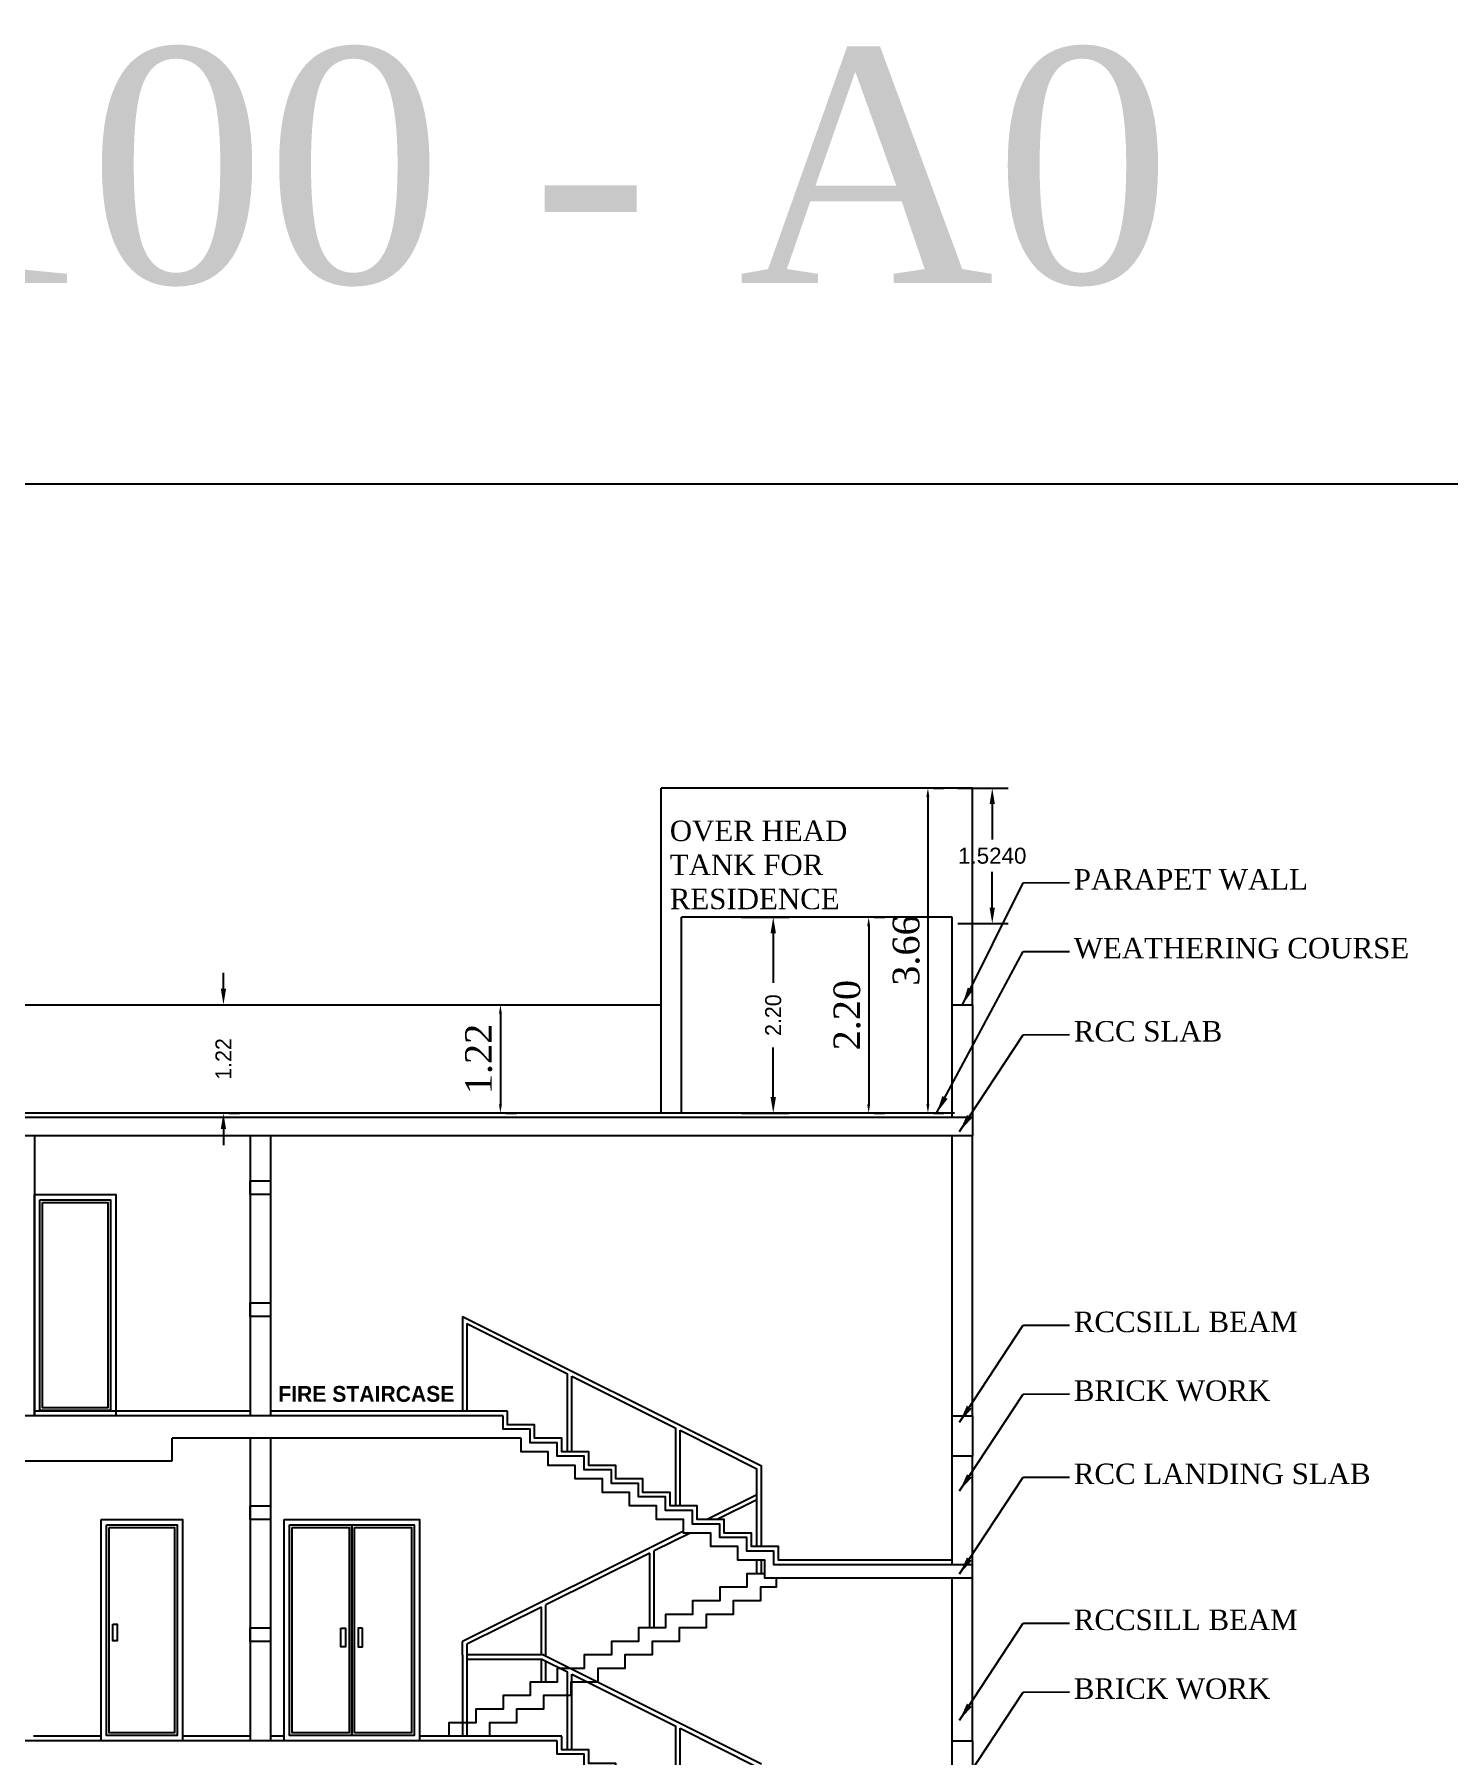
# Model space of a CAD drawing. Header units: metres. Extents: x 2754 to 3501, y 1112 to 1514.
# Drawn here: x 3381.9 to 3397.81, y 1428.37 to 1447.73 of the extents above; entities that cross this region are included whole.
import ezdxf

# ---------------------------------------------------------------- set-up
doc = ezdxf.new("R2010")
doc.units = ezdxf.units.M
for name, color, linetype in [('AR-COLUMN', 2, 'Continuous'), ('AR-ELEVATION', 2, 'Continuous'), ('AR-THIN', 8, 'Continuous'), ('AR-TITLE-TEXT', 55, 'Continuous'), ('AR-WALL', 7, 'Continuous'), ('BLK_1_PARAPET_HT', 233, 'Continuous'), ('BLK_1_ROOF_WATER_TA1NK_HT', 235, 'Continuous'), ('BLK_1_STAIR_HEADROOM', 55, 'Continuous')]:
    doc.layers.add(name, color=color, linetype=linetype)
doc.layers.add('BLK_1_MUMTY_HT', color=83, linetype='Continuous', lineweight=0)
doc.styles.add('1in100', font='GOTHICB.TTF', dxfattribs={"height": 6})
doc.styles.add('ANAND', font='times.ttf')
doc.styles.add('dm', font='dm')
doc.styles.get("Standard").update_dxf_attribs({"font": 'arial.ttf'})
doc.styles.add('X', font='times.ttf')
doc.dimstyles.new('STANDARD$0', dxfattribs={"dimtxt": 7, "dimasz": 3, "dimexe": 3, "dimexo": 1, "dimgap": 1.5, "dimtad": 1, "dimdec": 1, "dimzin": 1, "dimdsep": 46, "dimlunit": 4, "dimtxsty": 'Standard', "dimblk": 'OBLIQUE', "dimcen": 0.09375, "dimdle": 1, "dimclrd": 8, "dimclre": 8, "dimclrt": 7, "dimadec": 1, "dimazin": 0, "dimtfac": 1, "dimtdec": 1, "dimtix": 1, "dimtmove": 2, "dimatfit": 3, "dimldrblk": 'ARCHTICK', "dimfxl": 0, "dimfrac": 2, "dimtolj": 1, "dimtzin": 0, "dimarcsym": 0})
doc.dimstyles.new('V1', dxfattribs={"dimtxt": 0.23, "dimasz": 0.1, "dimexe": 0.18, "dimexo": 0.0625, "dimgap": 0.09, "dimtad": 1, "dimzin": 0, "dimdsep": 46, "dimtxsty": 'ANAND', "dimcen": 0.09, "dimadec": 0, "dimazin": 0, "dimtfac": 1, "dimtix": 1, "dimtofl": 0, "dimtmove": 2, "dimatfit": 0, "dimfxl": 0, "dimtolj": 1, "dimtzin": 0, "dimarcsym": 0})

# ---------------------------------------------------------------- blocks, each defined once
blk = doc.blocks.new('*D436')
at = {"color": 0, "lineweight": -2}
for p, q in [((3387.144, 1436.714), (3387.144, 1435.695)), ((3387.207, 1436.814), (3387.324, 1436.814)), ((3387.207, 1435.595), (3387.324, 1435.595))]:
    blk.add_line(p, q, dxfattribs=at)
at = {"color": 0}
for points in [[(3387.128, 1436.714), (3387.161, 1436.714), (3387.144, 1436.814)], [(3387.128, 1435.695), (3387.161, 1435.695), (3387.144, 1435.595)]]:
    blk.add_solid(points, dxfattribs=at)
at = {"layer": 'Defpoints', "color": 0}
for p in [(3387.144, 1436.814), (3387.144, 1435.595), (3387.144, 1435.595)]:
    blk.add_point(p, dxfattribs=at)
at = {"color": 0, "insert": (3386.901, 1436.204), "char_height": 0.3, "attachment_point": 5, "rotation": 90, "style": 'ANAND'}
blk.add_mtext('\\A1;1.22', dxfattribs=at)
blk = doc.blocks.new('*D437')
at = {"layer": 'BLK_1_STAIR_HEADROOM', "color": 0, "lineweight": -2}
for p, q in [((3391.288, 1437.698), (3391.288, 1435.695)), ((3391.35, 1437.798), (3391.468, 1437.798)), ((3391.35, 1435.595), (3391.468, 1435.595))]:
    blk.add_line(p, q, dxfattribs=at)
at = {"layer": 'BLK_1_STAIR_HEADROOM', "color": 0}
for points in [[(3391.271, 1437.698), (3391.304, 1437.698), (3391.288, 1437.798)], [(3391.271, 1435.695), (3391.304, 1435.695), (3391.288, 1435.595)]]:
    blk.add_solid(points, dxfattribs=at)
at = {"layer": 'Defpoints', "color": 0}
for p in [(3391.288, 1437.798), (3391.288, 1435.595), (3391.288, 1435.595)]:
    blk.add_point(p, dxfattribs=at)
at = {"layer": 'BLK_1_STAIR_HEADROOM', "color": 0, "insert": (3391.045, 1436.697), "char_height": 0.3, "attachment_point": 5, "rotation": 90, "style": 'ANAND'}
blk.add_mtext('\\A1;2.20', dxfattribs=at)
blk = doc.blocks.new('*D438')
at = {"color": 0, "lineweight": -2}
for p, q in [((3392.017, 1439.252), (3392.134, 1439.252)), ((3391.954, 1439.152), (3391.954, 1435.695)), ((3392.017, 1435.595), (3392.134, 1435.595))]:
    blk.add_line(p, q, dxfattribs=at)
at = {"color": 0}
for points in [[(3391.937, 1439.152), (3391.971, 1439.152), (3391.954, 1439.252)], [(3391.937, 1435.695), (3391.971, 1435.695), (3391.954, 1435.595)]]:
    blk.add_solid(points, dxfattribs=at)
at = {"layer": 'Defpoints', "color": 0}
for p in [(3391.954, 1439.252), (3391.954, 1435.595), (3391.954, 1435.595)]:
    blk.add_point(p, dxfattribs=at)
at = {"color": 0, "insert": (3391.711, 1437.424), "char_height": 0.3, "attachment_point": 5, "rotation": 90, "style": 'ANAND'}
blk.add_mtext('\\A1;3.66', dxfattribs=at)
blk = doc.blocks.new('*D408')
at = {"layer": 'BLK_1_PARAPET_HT', "color": 0, "lineweight": -2}
for p, q in [((3384.028, 1436.994), (3384.028, 1437.174)), ((3384.091, 1436.814), (3384.208, 1436.814)), ((3384.091, 1435.595), (3384.208, 1435.595)), ((3384.028, 1435.415), (3384.028, 1435.235))]:
    blk.add_line(p, q, dxfattribs=at)
at = {"layer": 'BLK_1_PARAPET_HT', "color": 0}
for points in [[(3383.998, 1436.994), (3384.058, 1436.994), (3384.028, 1436.814)], [(3383.998, 1435.415), (3384.058, 1435.415), (3384.028, 1435.595)]]:
    blk.add_solid(points, dxfattribs=at)
at = {"layer": 'Defpoints', "color": 0}
for p in [(3384.028, 1436.814), (3384.028, 1436.814), (3384.028, 1435.595)]:
    blk.add_point(p, dxfattribs=at)
at = {"layer": 'BLK_1_PARAPET_HT', "color": 0, "insert": (3384.028, 1436.204), "char_height": 0.18, "attachment_point": 5, "rotation": 90, "style": 'dm'}
blk.add_mtext('\\A1;1.22', dxfattribs=at)
blk = doc.blocks.new('*D97')
at = {"layer": 'BLK_1_MUMTY_HT', "color": 0, "lineweight": -2}
for p, q in [((3389.855, 1437.798), (3390.394, 1437.798)), ((3390.214, 1437.618), (3390.214, 1437.061)), ((3390.214, 1435.775), (3390.214, 1436.332)), ((3389.855, 1435.595), (3390.394, 1435.595))]:
    blk.add_line(p, q, dxfattribs=at)
at = {"layer": 'BLK_1_MUMTY_HT', "color": 0}
for points in [[(3390.184, 1437.618), (3390.244, 1437.618), (3390.214, 1437.798)], [(3390.184, 1435.775), (3390.244, 1435.775), (3390.214, 1435.595)]]:
    blk.add_solid(points, dxfattribs=at)
at = {"layer": 'Defpoints', "color": 0}
for p in [(3389.792, 1437.798), (3390.214, 1437.798), (3389.792, 1435.595)]:
    blk.add_point(p, dxfattribs=at)
at = {"layer": 'BLK_1_MUMTY_HT', "color": 0, "insert": (3390.214, 1436.697), "char_height": 0.18, "attachment_point": 5, "rotation": 90, "style": 'dm'}
blk.add_mtext('\\A1;2.20', dxfattribs=at)
blk = doc.blocks.new('*D409')
at = {"layer": 'BLK_1_ROOF_WATER_TA1NK_HT', "color": 0, "lineweight": -2}
for p, q in [((3392.291, 1439.252), (3392.858, 1439.252)), ((3392.678, 1439.072), (3392.678, 1438.672)), ((3392.678, 1437.908), (3392.678, 1438.309)), ((3392.291, 1437.728), (3392.858, 1437.728))]:
    blk.add_line(p, q, dxfattribs=at)
at = {"layer": 'BLK_1_ROOF_WATER_TA1NK_HT', "color": 0}
for points in [[(3392.648, 1439.072), (3392.708, 1439.072), (3392.678, 1439.252)], [(3392.648, 1437.908), (3392.708, 1437.908), (3392.678, 1437.728)]]:
    blk.add_solid(points, dxfattribs=at)
at = {"layer": 'Defpoints', "color": 0}
for p in [(3392.228, 1439.252), (3392.678, 1439.252), (3392.228, 1437.728)]:
    blk.add_point(p, dxfattribs=at)
at = {"layer": 'BLK_1_ROOF_WATER_TA1NK_HT', "color": 0, "insert": (3392.678, 1438.49), "char_height": 0.18, "attachment_point": 5}
blk.add_mtext('\\A1;1.5240', dxfattribs=at)

msp = doc.modelspace()

# ---------------------------------------------------------------- linework, layer by layer
at = {"color": 7}
for p, q in [((3381.90145, 1435.34082), (3381.90145, 1432.19082)), ((3385.4718, 1430.96242), (3385.4718, 1428.59322))]:
    msp.add_line(p, q, dxfattribs=at)
for points in [[(3333.89674, 1442.67609), (3418.65352, 1442.67609), (3418.65352, 1376.40439), (3333.89674, 1376.40439)], [(3381.90145, 1434.68002), (3382.81585, 1434.68002), (3382.81585, 1432.19082), (3381.90145, 1432.19082)], [(3381.96145, 1434.62002), (3382.75585, 1434.62002), (3382.75585, 1432.25082), (3381.96145, 1432.25082)], [(3381.99145, 1434.59002), (3382.72585, 1434.59002), (3382.72585, 1432.28082), (3381.99145, 1432.28082)], [(3382.6524, 1431.02242), (3383.5668, 1431.02242), (3383.5668, 1428.53322), (3382.6524, 1428.53322)], [(3382.7124, 1430.96242), (3383.5068, 1430.96242), (3383.5068, 1428.59322), (3382.7124, 1428.59322)], [(3382.7424, 1430.93242), (3383.4768, 1430.93242), (3383.4768, 1428.62322), (3382.7424, 1428.62322)], [(3384.7098, 1431.02242), (3386.2338, 1431.02242), (3386.2338, 1428.53322), (3384.7098, 1428.53322)], [(3384.7698, 1430.96242), (3386.1738, 1430.96242), (3386.1738, 1428.59322), (3384.7698, 1428.59322)], [(3384.7698, 1430.96242), (3385.4718, 1430.96242), (3385.4718, 1428.59322), (3384.7698, 1428.59322)], [(3384.7998, 1430.93242), (3385.4418, 1430.93242), (3385.4418, 1428.62322), (3384.7998, 1428.62322)], [(3385.4718, 1430.96242), (3386.1738, 1430.96242), (3386.1738, 1428.59322), (3385.4718, 1428.59322)], [(3385.5018, 1430.93242), (3386.1438, 1430.93242), (3386.1438, 1428.62322), (3385.5018, 1428.62322)], [(3382.78267, 1429.84662), (3382.83205, 1429.84662), (3382.83205, 1429.65915), (3382.78267, 1429.65915)], [(3385.34968, 1429.8015), (3385.40014, 1429.8015), (3385.40014, 1429.58863), (3385.34968, 1429.58863)], [(3385.59393, 1429.8015), (3385.54347, 1429.8015), (3385.54347, 1429.58863), (3385.59393, 1429.58863)]]:
    msp.add_lwpolyline(points, close=True, dxfattribs=at)
msp.add_lwpolyline([(3333.89674, 1442.67609), (3400.25625, 1442.67609), (3400.25625, 1410.83222), (3333.89674, 1410.83222)], close=True)
at = {"layer": 'AR-COLUMN'}
for p, q in [((3392.4568, 1435.54402), (3370.21073, 1435.54402)), ((3392.4568, 1435.54402), (3392.4568, 1435.34082)), ((3392.4568, 1435.34082), (3370.21073, 1435.34082)), ((3387.1736, 1432.19082), (3370.21073, 1432.19082)), ((3392.2282, 1431.73362), (3392.2282, 1432.19082)), ((3392.2282, 1432.19082), (3392.4568, 1432.19082)), ((3392.4568, 1432.19082), (3392.4568, 1431.73362)), ((3387.3768, 1431.93682), (3383.45251, 1431.93682)), ((3383.45251, 1431.68282), (3383.45251, 1431.93682)), ((3380.78551, 1431.68282), (3383.45251, 1431.68282)), ((3392.4568, 1431.73362), (3392.2282, 1431.73362)), ((3387.7832, 1428.53322), (3370.21073, 1428.53322)), ((3392.2282, 1428.07602), (3392.2282, 1428.53322)), ((3392.2282, 1428.53322), (3392.4568, 1428.53322)), ((3392.4568, 1428.53322), (3392.4568, 1428.07602))]:
    msp.add_line(p, q, dxfattribs=at)
for points in [[(3384.3288, 1434.83242), (3384.5574, 1434.83242), (3384.5574, 1434.68002), (3384.3288, 1434.68002)], [(3384.3288, 1433.46082), (3384.5574, 1433.46082), (3384.5574, 1433.30842), (3384.3288, 1433.30842)], [(3384.3288, 1431.17482), (3384.5574, 1431.17482), (3384.5574, 1431.02242), (3384.3288, 1431.02242)], [(3384.3288, 1429.80322), (3384.5574, 1429.80322), (3384.5574, 1429.65082), (3384.3288, 1429.65082)]]:
    msp.add_lwpolyline(points, close=True, dxfattribs=at)
for points in [[(3392.4568, 1430.36202), (3392.4568, 1430.51442), (3390.2216, 1430.51442), (3390.2216, 1430.66682), (3389.9168, 1430.66682), (3389.9168, 1430.81922), (3389.612, 1430.81922), (3389.612, 1430.97162), (3389.3072, 1430.97162), (3389.3072, 1431.12402), (3389.0024, 1431.12402), (3389.0024, 1431.27642), (3388.6976, 1431.27642), (3388.6976, 1431.42882), (3388.3928, 1431.42882), (3388.3928, 1431.58122), (3388.088, 1431.58122), (3388.088, 1431.73362), (3387.7832, 1431.73362), (3387.7832, 1431.88602), (3387.4784, 1431.88602), (3387.4784, 1432.03842), (3387.1736, 1432.03842), (3387.1736, 1432.19082)], [(3392.4568, 1430.36202), (3390.12, 1430.36202), (3390.12, 1430.36202), (3390.12, 1430.36202), (3390.12, 1430.56522), (3389.8152, 1430.56522), (3389.8152, 1430.71762), (3389.5104, 1430.71762), (3389.5104, 1430.87002), (3389.2056, 1430.87002), (3389.2056, 1431.02242), (3388.9008, 1431.02242), (3388.9008, 1431.17482), (3388.596, 1431.17482), (3388.596, 1431.32722), (3388.2912, 1431.32722), (3388.2912, 1431.47962), (3387.9864, 1431.47962), (3387.9864, 1431.63202), (3387.6816, 1431.63202), (3387.6816, 1431.78442), (3387.3768, 1431.78442), (3387.3768, 1431.93682), (3387.3768, 1431.93682), (3387.3768, 1431.93682)], [(3392.4568, 1427.00922), (3392.4568, 1427.16162), (3390.2216, 1427.16162), (3390.2216, 1427.31402), (3389.9168, 1427.31402), (3389.9168, 1427.46642), (3389.612, 1427.46642), (3389.612, 1427.61882), (3389.3072, 1427.61882), (3389.3072, 1427.77122), (3389.0024, 1427.77122), (3389.0024, 1427.92362), (3388.6976, 1427.92362), (3388.6976, 1428.07602), (3388.3928, 1428.07602), (3388.3928, 1428.22842), (3388.088, 1428.22842), (3388.088, 1428.38082), (3387.7832, 1428.38082), (3387.7832, 1428.53322)]]:
    msp.add_lwpolyline(points, dxfattribs=at)
at = {"layer": 'AR-ELEVATION', "ltscale": 7}
for p, q in [((3388.9516, 1435.59482), (3388.9516, 1439.25242)), ((3392.4568, 1439.25242), (3388.9516, 1439.25242)), ((3392.4568, 1436.81402), (3392.4568, 1439.25242)), ((3389.1802, 1435.59482), (3389.1802, 1437.79842)), ((3392.2282, 1437.79842), (3389.1802, 1437.79842)), ((3392.2282, 1436.81402), (3392.2282, 1437.79842))]:
    msp.add_line(p, q, dxfattribs=at)
at = {"layer": 'AR-ELEVATION'}
for points in [[(3390.12, 1430.41282), (3389.9168, 1430.41282), (3389.9168, 1430.26042), (3389.612, 1430.26042), (3389.612, 1430.10802), (3389.3072, 1430.10802), (3389.3072, 1429.95562), (3389.0024, 1429.95562), (3389.0024, 1429.80322), (3388.6976, 1429.80322), (3388.6976, 1429.65082), (3388.3928, 1429.65082), (3388.3928, 1429.49842), (3388.088, 1429.49842), (3388.088, 1429.34602), (3387.7832, 1429.34602), (3387.7832, 1429.19362), (3387.4784, 1429.19362), (3387.4784, 1429.04122), (3387.1736, 1429.04122), (3387.1736, 1428.88882), (3386.8688, 1428.88882), (3386.8688, 1428.73642), (3386.564, 1428.73642), (3386.564, 1428.58402)], [(3390.247, 1430.36202), (3390.247, 1430.26042), (3390.0692, 1430.26042), (3390.0692, 1430.10802), (3389.7644, 1430.10802), (3389.7644, 1429.95562), (3389.4596, 1429.95562), (3389.4596, 1429.80322), (3389.1548, 1429.80322), (3389.1548, 1429.65082), (3388.85, 1429.65082), (3388.85, 1429.49842), (3388.5452, 1429.49842), (3388.5452, 1429.34602), (3388.2404, 1429.34602), (3388.2404, 1429.19362), (3387.9356, 1429.19362), (3387.9356, 1429.04122), (3387.6308, 1429.04122), (3387.6308, 1428.88882), (3387.326, 1428.88882), (3387.326, 1428.73642), (3387.0212, 1428.73642), (3387.0212, 1428.58402)]]:
    msp.add_lwpolyline(points, dxfattribs=at)
at = {"layer": 'AR-THIN', "ltscale": 7}
for p, q in [((3370.41393, 1436.81402), (3388.9516, 1436.81402)), ((3392.2536, 1435.59482), (3370.41393, 1435.59482))]:
    msp.add_line(p, q, dxfattribs=at)
at = {"layer": 'AR-THIN'}
for p, q in [((3386.7164, 1433.30842), (3390.0819, 1431.62567)), ((3386.7164, 1433.30842), (3386.7164, 1432.24162)), ((3386.7672, 1433.22622), (3387.8975, 1432.66107)), ((3386.7672, 1433.22622), (3386.7672, 1432.24162)), ((3387.8975, 1431.78442), (3387.8975, 1432.66107)), ((3387.9483, 1432.63567), (3389.1167, 1432.05147)), ((3387.9483, 1431.78442), (3387.9483, 1432.63567)), ((3384.3288, 1432.24162), (3381.90145, 1432.24162)), ((3387.2244, 1432.24162), (3384.5574, 1432.24162)), ((3389.1167, 1431.17482), (3389.1167, 1432.05147)), ((3389.1675, 1432.02607), (3390.0311, 1431.59427)), ((3389.1675, 1431.17482), (3389.1675, 1432.02607)), ((3390.0311, 1430.71762), (3390.0311, 1431.59427)), ((3390.0819, 1430.71762), (3390.0819, 1431.62567)), ((3390.0311, 1431.30191), (3389.47, 1431.02242)), ((3390.0311, 1431.24516), (3389.58393, 1431.02242)), ((3389.2056, 1430.89072), (3386.7164, 1429.65082)), ((3389.27798, 1430.87002), (3388.8754, 1430.66949)), ((3388.8754, 1429.80322), (3388.8754, 1430.66949)), ((3388.8246, 1430.64419), (3387.6562, 1430.06219)), ((3388.8246, 1429.80322), (3388.8246, 1430.64419)), ((3390.0311, 1430.41282), (3390.0311, 1430.56522)), ((3390.0819, 1430.41282), (3390.0819, 1430.56522)), ((3387.6054, 1430.03689), (3386.7672, 1429.61937)), ((3387.6054, 1429.49842), (3387.6054, 1430.03689)), ((3387.6562, 1429.48572), (3387.6562, 1430.06219)), ((3386.7164, 1429.49842), (3386.7164, 1429.65082)), ((3386.7672, 1429.61937), (3386.7672, 1428.58402)), ((3386.7164, 1429.49842), (3386.7164, 1428.58402)), ((3387.6308, 1429.49842), (3386.7672, 1429.49842)), ((3387.61881, 1429.44762), (3386.7672, 1429.44762)), ((3387.6054, 1429.19362), (3387.6054, 1429.44762)), ((3387.61881, 1429.44762), (3387.8975, 1429.30827)), ((3387.6308, 1429.49842), (3390.0819, 1428.27287)), ((3387.6562, 1429.19362), (3387.6562, 1429.42892)), ((3387.8975, 1428.43162), (3387.8975, 1429.30827)), ((3387.9483, 1429.28287), (3389.1167, 1428.69867)), ((3387.9483, 1428.43162), (3387.9483, 1429.28287)), ((3382.6524, 1428.58402), (3381.8904, 1428.58402)), ((3384.3288, 1428.58402), (3383.5668, 1428.58402)), ((3384.7098, 1428.58402), (3384.5574, 1428.58402)), ((3387.834, 1428.58402), (3386.2338, 1428.58402)), ((3389.1167, 1427.82202), (3389.1167, 1428.69867)), ((3389.1675, 1428.67327), (3390.0311, 1428.24147)), ((3389.1675, 1427.82202), (3389.1675, 1428.67327))]:
    msp.add_line(p, q, dxfattribs=at)
for points in [[(3392.2282, 1430.56522), (3390.2724, 1430.56522), (3390.2724, 1430.71762), (3389.9676, 1430.71762), (3389.9676, 1430.87002), (3389.6628, 1430.87002), (3389.6628, 1431.02242), (3389.358, 1431.02242), (3389.358, 1431.17482), (3389.0532, 1431.17482), (3389.0532, 1431.32722), (3388.7484, 1431.32722), (3388.7484, 1431.47962), (3388.4436, 1431.47962), (3388.4436, 1431.63202), (3388.1388, 1431.63202), (3388.1388, 1431.78442), (3387.834, 1431.78442), (3387.834, 1431.93682), (3387.5292, 1431.93682), (3387.5292, 1432.08922), (3387.2244, 1432.08922), (3387.2244, 1432.24162)], [(3392.2282, 1427.21242), (3390.2724, 1427.21242), (3390.2724, 1427.36482), (3389.9676, 1427.36482), (3389.9676, 1427.51722), (3389.6628, 1427.51722), (3389.6628, 1427.66962), (3389.358, 1427.66962), (3389.358, 1427.82202), (3389.0532, 1427.82202), (3389.0532, 1427.97442), (3388.7484, 1427.97442), (3388.7484, 1428.12682), (3388.4436, 1428.12682), (3388.4436, 1428.27922), (3388.1388, 1428.27922), (3388.1388, 1428.43162), (3387.834, 1428.43162), (3387.834, 1428.58402)]]:
    msp.add_lwpolyline(points, dxfattribs=at)
at = {"layer": 'AR-WALL', "ltscale": 7}
for p, q in [((3392.2282, 1435.54402), (3392.2282, 1436.81402)), ((3392.2282, 1436.81402), (3392.4568, 1436.81402)), ((3392.4568, 1436.81402), (3392.4568, 1435.54402))]:
    msp.add_line(p, q, dxfattribs=at)
at = {"layer": 'AR-WALL'}
for p, q in [((3384.3288, 1435.34082), (3384.3288, 1432.19082)), ((3384.5574, 1435.34082), (3384.5574, 1432.19082)), ((3392.2282, 1432.19082), (3392.2282, 1435.34082)), ((3392.4568, 1432.19082), (3392.4568, 1435.34082)), ((3384.3288, 1431.93682), (3384.3288, 1428.53322)), ((3384.5574, 1431.93682), (3384.5574, 1428.53322)), ((3392.2282, 1430.51442), (3392.2282, 1431.73362)), ((3392.4568, 1430.51442), (3392.4568, 1431.73362)), ((3392.2282, 1428.53322), (3392.2282, 1430.36202)), ((3392.4568, 1428.53322), (3392.4568, 1430.36202))]:
    msp.add_line(p, q, dxfattribs=at)

# ---------------------------------------------------------------- texts
at = {"extrusion": (-8.72372e-09, -5.56984e-05, 1), "style": 'X'}
msp.add_text('Scale 1 : 100 - A0', height=2.6409256, rotation=0.002064, dxfattribs=at).set_placement((3365.7818, 1444.93253, -0.08051))
at = {"color": 7, "style": 'ANAND'}
for s, p in [('PARAPET WALL', (3393.59567, 1438.11001)), ('WEATHERING COURSE', (3393.59567, 1437.33636)), ('RCC SLAB', (3393.59567, 1436.40053)), ('RCCSILL BEAM', (3393.59567, 1433.13121)), ('BRICK WORK', (3393.59567, 1432.35756)), ('RCC LANDING SLAB', (3393.59567, 1431.42173)), ('RCCSILL BEAM', (3393.59567, 1429.77841)), ('BRICK WORK', (3393.59567, 1429.00476))]:
    msp.add_text(s, height=0.23, dxfattribs=at).set_placement(p)
at = {"color": 7, "insert": (3389.0501, 1438.88615), "char_height": 0.23, "width": 2.9913894, "attachment_point": 1, "style": 'ANAND'}
msp.add_mtext('OVER HEAD TANK FOR RESIDENCE', dxfattribs=at)
at = {"layer": 'AR-TITLE-TEXT', "style": '1in100'}
msp.add_text('FIRE STAIRCASE', height=0.1778, dxfattribs=at).set_placement((3384.64506, 1432.3471))

# ---------------------------------------------------------------- dimensions: what is measured, and where the dimension line sits
at = {"color": 7}
for p1, p2, picture, middle in [((3391.95401, 1439.25242), (3391.95401, 1435.59482), '*D438', (3391.71099, 1437.42362)), ((3387.14431, 1436.81402), (3387.14431, 1435.59482), '*D436', (3386.90128, 1436.20442))]:
    dim = msp.add_aligned_dim(p1=p1, p2=p2, distance=0, dimstyle='V1', override={"dimtxt": 0.3}, dxfattribs=at)
    dim.commit()
    dim.dimension.update_dxf_attribs({"geometry": picture, "text_midpoint": middle})
at = {"layer": 'BLK_1_MUMTY_HT'}
dim = msp.add_linear_dim(base=(3390.21414, 1437.79842), p1=(3389.79222, 1435.59482), p2=(3389.79222, 1437.79842), angle=90, dimstyle='STANDARD$0', override={"dimtxt": 0.18, "dimasz": 0.18, "dimexe": 0.18, "dimexo": 0.0625, "dimgap": 0.09, "dimtad": 0, "dimtoh": 1, "dimdec": 2, "dimzin": 0, "dimdsep": 0, "dimlunit": 2, "dimpost": '', "dimtxsty": 'dm', "dimcen": 0.09, "dimdle": 0, "dimclrd": 0, "dimclre": 0, "dimclrt": 0, "dimadec": 0, "dimtdec": 4, "dimtix": 0, "dimtofl": 0, "dimtmove": 0, "dimfxl": 0, "dimfrac": 0}, dxfattribs=at)
dim.commit()
dim.dimension.update_dxf_attribs({"geometry": '*D97', "text_midpoint": (3390.21414, 1436.69662)})
at = {"layer": 'BLK_1_PARAPET_HT'}
dim = msp.add_linear_dim(base=(3384.02802, 1436.81402), p1=(3384.02802, 1435.59482), p2=(3384.02802, 1436.81402), angle=90, dimstyle='STANDARD$0', override={"dimtxt": 0.18, "dimasz": 0.18, "dimexe": 0.18, "dimexo": 0.0625, "dimgap": 0.09, "dimtad": 0, "dimtoh": 1, "dimdec": 2, "dimzin": 0, "dimdsep": 0, "dimlunit": 2, "dimpost": '', "dimtxsty": 'dm', "dimcen": 0.09, "dimdle": 0, "dimclrd": 0, "dimclre": 0, "dimclrt": 0, "dimadec": 0, "dimtdec": 4, "dimtix": 0, "dimtofl": 0, "dimtmove": 0, "dimfxl": 0, "dimfrac": 0}, dxfattribs=at)
dim.commit()
dim.dimension.update_dxf_attribs({"geometry": '*D408', "text_midpoint": (3384.02802, 1436.20442)})
at = {"layer": 'BLK_1_ROOF_WATER_TA1NK_HT'}
dim = msp.add_linear_dim(base=(3392.67838, 1439.25242), p1=(3392.2282, 1437.72842), p2=(3392.2282, 1439.25242), angle=90, dimstyle='STANDARD$0', override={"dimtxt": 0.18, "dimasz": 0.18, "dimexe": 0.18, "dimexo": 0.0625, "dimgap": 0.09, "dimtad": 0, "dimtih": 1, "dimtoh": 1, "dimdec": 4, "dimzin": 0, "dimlunit": 2, "dimpost": '', "dimcen": 0.09, "dimdle": 0, "dimclrd": 0, "dimclre": 0, "dimclrt": 0, "dimadec": 0, "dimtdec": 4, "dimtix": 0, "dimtofl": 0, "dimtmove": 0, "dimfrac": 0}, dxfattribs=at)
dim.commit()
dim.dimension.update_dxf_attribs({"geometry": '*D409', "text_midpoint": (3392.67838, 1438.49042)})
at = {"layer": 'BLK_1_STAIR_HEADROOM', "color": 1}
dim = msp.add_aligned_dim(p1=(3391.28765, 1437.79842), p2=(3391.28765, 1435.59482), distance=0, dimstyle='V1', override={"dimtxt": 0.3}, dxfattribs=at)
dim.commit()
dim.dimension.update_dxf_attribs({"geometry": '*D437', "text_midpoint": (3391.04462, 1436.69662)})

# ---------------------------------------------------------------- leaders
at = {"color": 7, "linetype": 'ByBlock'}
for points in [[(3392.3425, 1436.81402), (3393.02711, 1438.18623), (3393.54559, 1438.18815)], [(3392.05134, 1435.59482), (3393.02711, 1437.41259), (3393.54559, 1437.41451)], [(3392.31061, 1435.38855), (3393.02711, 1436.47675), (3393.54559, 1436.47867)], [(3392.31061, 1432.11923), (3393.02711, 1433.20743), (3393.54559, 1433.20935)], [(3392.31061, 1431.34559), (3393.02711, 1432.43379), (3393.54559, 1432.43571)], [(3392.31061, 1430.40975), (3393.02711, 1431.49795), (3393.54559, 1431.49987)], [(3392.31061, 1428.76643), (3393.02711, 1429.85463), (3393.54559, 1429.85655)], [(3392.31061, 1427.99279), (3393.02711, 1429.08099), (3393.54559, 1429.08291)]]:
    msp.add_leader(points, dimstyle='V1', override={"dimasz": 0.2, "dimgap": 0.09, "dimtad": 0, "dimarcsym": 1}, dxfattribs=at)

doc.saveas('drawing.dxf')
